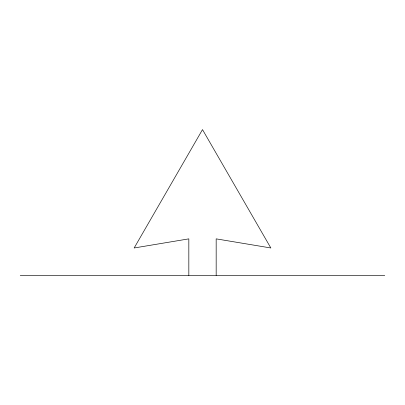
<?xml version="1.0" encoding="UTF-8"?>
<svg xmlns="http://www.w3.org/2000/svg" width="405" height="405" viewBox="0 0 405 405"><rect width="100%" height="100%" fill="white"/><g stroke="black" fill="none" stroke-linecap="round" stroke-linejoin="round"><path stroke-width="0.61" d="M20.25 275.4L384.75 275.4M216.169 275.4L216.169 238.864L270.844 247.976L202.5 129.6L134.156 247.976L188.831 238.864L188.831 275.4"/></g></svg>
